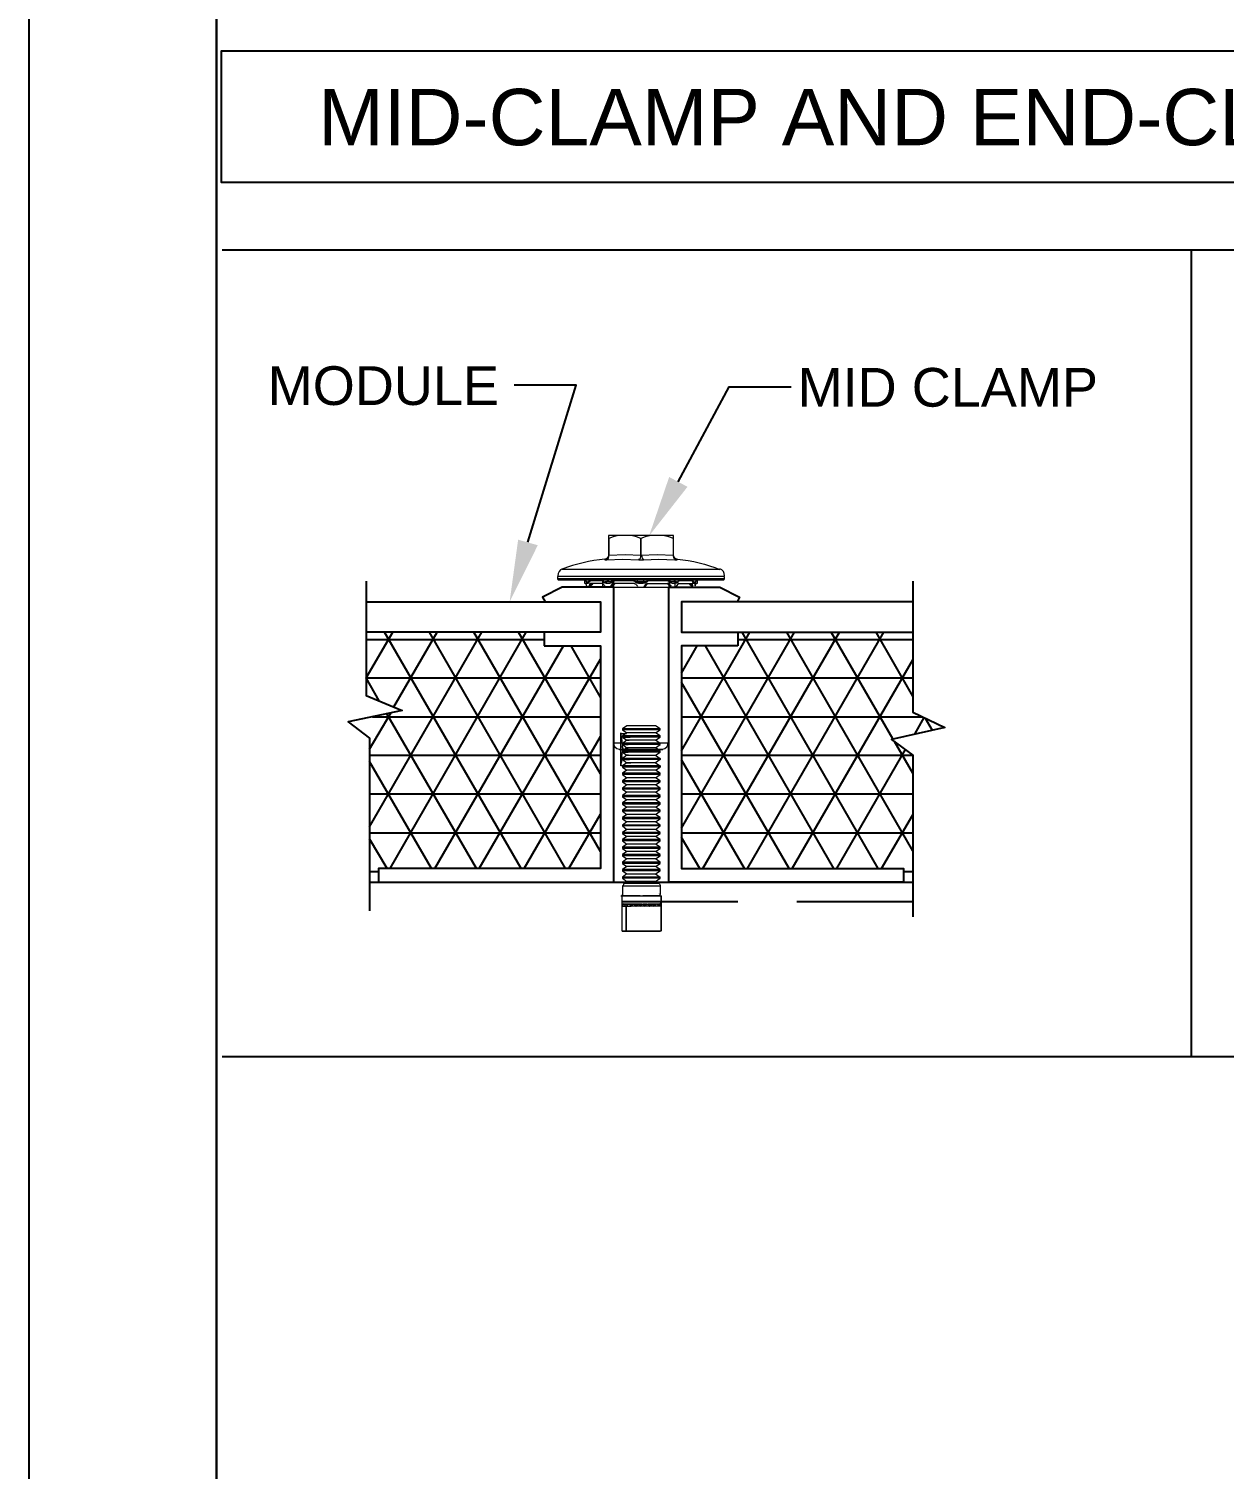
# Model space of a CAD drawing. Header units: inches. Extents: x 347 to 7477, y 1065 to 7514.
# Drawn here: x 2162.6 to 2417, y 5138.9 to 5445.5 of the extents above; entities that cross this region are included whole.
import ezdxf

# ---------------------------------------------------------------- set-up
doc = ezdxf.new("R2010")
doc.units = ezdxf.units.IN
doc.header["$MEASUREMENT"] = 0
for name, color, linetype in [('PDF6_0', 7, 'Continuous'), ('PDF6_PDF4_Geometry', 7, 'Continuous'), ('PDF6_PDF4_Solid Fills', 7, 'Continuous'), ('PDF6_PDF_Geometry', 7, 'Continuous'), ('PDF6_Text', 7, 'Continuous')]:
    doc.layers.add(name, color=color, linetype=linetype)
doc.styles.add('PDF Arial', font='arial.ttf')

msp = doc.modelspace()

# ---------------------------------------------------------------- linework, layer by layer
at = {"layer": 'PDF6_0', "lineweight": 25}
msp.add_lwpolyline([(2162.57, 5907.37), (2162.57, 4807.46), (3862.43, 4807.46), (3862.43, 5907.37)], close=True, dxfattribs=at)
at = {"layer": 'PDF6_PDF4_Geometry', "lineweight": 25}
for points in [[(2202.53, 4837.34), (3568.99, 4837.34), (3568.99, 5877.4), (2202.53, 5877.4)], [(2202.53, 4837.34), (3568.99, 4837.34), (3568.99, 5877.4), (2202.53, 5877.4)], [(2618.03, 5440.83), (2618.03, 5412.77), (2203.62, 5412.77), (2203.62, 5440.83)], [(2272.28, 5314.14), (2284.27, 5314.14), (2284.27, 5266.73), (2237.04, 5266.73), (2237.04, 5263.82), (2287.08, 5263.82), (2287.08, 5326.67), (2276.09, 5326.67), (2271.92, 5324.49), (2272.46, 5323.49), (2284.27, 5323.49), (2284.27, 5317.04), (2272.28, 5317.04)], [(2313.51, 5314.14), (2301.52, 5314.14), (2301.52, 5266.73), (2348.75, 5266.73), (2348.75, 5263.82), (2298.8, 5263.82), (2298.8, 5326.67), (2309.7, 5326.67), (2313.87, 5324.49), (2313.33, 5323.49), (2301.52, 5323.49), (2301.52, 5317.04), (2313.51, 5317.04)]]:
    msp.add_lwpolyline(points, close=True, dxfattribs=at)
for points in [[(2203.71, 5398.42), (2617.94, 5398.42)], [(2410.05, 5226.68), (2410.05, 5398.42)], [(2268.83, 5336.21), (2279.09, 5369.63), (2265.92, 5369.63)], [(2300.8, 5349.1), (2311.69, 5369.26), (2324.86, 5369.26)], [(2234.41, 5327.94), (2234.41, 5303.6), (2242.04, 5300.42), (2230.59, 5297.97), (2235.13, 5294.52), (2235.13, 5257.74)], [(2350.75, 5327.94), (2350.75, 5300.06), (2357.56, 5296.79), (2346.21, 5294.25), (2350.75, 5290.89), (2350.75, 5256.47)], [(2234.41, 5323.49), (2284.27, 5323.49), (2284.27, 5317.04), (2234.41, 5317.04)], [(2350.75, 5323.49), (2301.52, 5323.49), (2301.52, 5317.04), (2350.75, 5317.04)], [(2235.13, 5263.82), (2350.75, 5263.82)], [(2288.81, 5259.74), (2313.51, 5259.74)], [(2289.9, 5258.74), (2289.9, 5258.74)], [(2326.04, 5259.74), (2350.75, 5259.74)], [(2617.94, 5226.68), (2203.71, 5226.68)]]:
    msp.add_lwpolyline(points, dxfattribs=at)
at = {"layer": 'PDF6_PDF4_Geometry', "lineweight": 0}
for points in [[(2285.99, 5333.57), (2285.99, 5333.21), (2285.72, 5332.85), (2285.54, 5332.66), (2285.18, 5332.57), (2285.18, 5332.48), (2285.36, 5332.48), (2285.63, 5332.48), (2288.99, 5332.57), (2292.44, 5332.48), (2293.44, 5332.48), (2296.71, 5332.57), (2300.07, 5332.48), (2300.52, 5332.48), (2300.61, 5332.48), (2300.61, 5332.57), (2300.25, 5332.66), (2299.98, 5332.85), (2299.8, 5333.21), (2299.8, 5333.48), (2299.8, 5337.02), (2299.8, 5337.39), (2299.8, 5337.57), (2299.8, 5337.66), (2296.35, 5337.66), (2289.53, 5337.66), (2285.99, 5337.66), (2285.99, 5337.57), (2285.99, 5337.39), (2285.99, 5337.02), (2285.99, 5333.48)], [(2286.08, 5337.02), (2286.08, 5337.02)], [(2292.89, 5337.02), (2292.89, 5337.02)], [(2299.8, 5337.02), (2299.8, 5337.02)], [(2286.08, 5333.48), (2286.08, 5333.48)], [(2292.44, 5332.57), (2292.62, 5332.66), (2292.8, 5332.85), (2292.89, 5333.12), (2292.89, 5333.48)], [(2292.99, 5333.48), (2292.99, 5333.48)], [(2292.99, 5333.48), (2293.08, 5333.12), (2293.17, 5332.85), (2293.26, 5332.66), (2293.44, 5332.57)], [(2300.16, 5332.57), (2300.07, 5332.66), (2299.89, 5332.85), (2299.89, 5333.12), (2299.8, 5333.48), (2299.89, 5333.48)], [(2310.33, 5328.12), (2275.46, 5328.12)], [(2281.18, 5327.31), (2281.18, 5327.4), (2280.91, 5327.4), (2280.91, 5328.03), (2281.09, 5328.03), (2281.18, 5327.94), (2281.27, 5327.67), (2281.27, 5327.58), (2281.36, 5327.49), (2281.63, 5327.49), (2281.72, 5327.58), (2281.82, 5327.67), (2282, 5327.94), (2282.18, 5328.03), (2284.54, 5328.03), (2284.72, 5327.94), (2284.99, 5327.67), (2285.18, 5327.58), (2285.45, 5327.49), (2286.27, 5327.49), (2286.54, 5327.58), (2286.63, 5327.67)], [(2304.88, 5328.12), (2304.7, 5328.12), (2303.97, 5328.12), (2303.61, 5328.12), (2301.25, 5328.12), (2299.8, 5328.12), (2298.71, 5328.12), (2298.34, 5328.12), (2294.62, 5328.12), (2294.53, 5328.12), (2294.26, 5328.12), (2293.53, 5328.12), (2292.17, 5328.12), (2291.53, 5328.12), (2291.26, 5328.12), (2291.08, 5328.12), (2287.36, 5328.12), (2286.99, 5328.12), (2285.99, 5328.12), (2284.54, 5328.12), (2282.18, 5328.12), (2281.72, 5328.12), (2281.09, 5328.12), (2281, 5328.12)], [(2281, 5328.03), (2281, 5328.03)], [(2281.09, 5328.12), (2281.18, 5328.03), (2281.27, 5327.76), (2281.54, 5327.85), (2281.72, 5327.85), (2281.91, 5327.85)], [(2281.09, 5328.03), (2281.09, 5328.03)], [(2281.27, 5327.76), (2281.36, 5327.58), (2281.36, 5327.49), (2281.63, 5327.49), (2281.72, 5327.49), (2281.82, 5327.76), (2282, 5328.03), (2282.18, 5328.12)], [(2281.27, 5327.67), (2281.27, 5327.67)], [(2284.81, 5327.31), (2284.72, 5327.4), (2282, 5327.4), (2281.91, 5327.31), (2282.36, 5327.31), (2282.54, 5327.31), (2281.72, 5326.67), (2281.63, 5326.67), (2281.36, 5326.67), (2281.36, 5326.76)], [(2281.45, 5327.49), (2281.45, 5327.49)], [(2281.63, 5327.49), (2281.63, 5327.49)], [(2281.72, 5326.67), (2282.54, 5327.31), (2281.63, 5326.67), (2281.72, 5326.76)], [(2281.72, 5326.67), (2281.72, 5326.67)], [(2281.91, 5327.67), (2281.91, 5327.67)], [(2282.18, 5328.03), (2282.18, 5328.03)], [(2282.54, 5327.31), (2282.63, 5327.4), (2282.54, 5327.31)], [(2282.54, 5327.31), (2282.54, 5327.31)], [(2284.54, 5328.12), (2284.81, 5328.03), (2284.99, 5327.76), (2285.27, 5327.85), (2285.63, 5327.85), (2285.81, 5328.03), (2286.08, 5328.12)], [(2284.54, 5328.03), (2284.54, 5328.03)], [(2284.99, 5327.76), (2285.27, 5327.58), (2285.45, 5327.49), (2286.27, 5327.49), (2286.63, 5327.58), (2286.63, 5327.76), (2286.99, 5328.03), (2287.36, 5328.12)], [(2284.99, 5327.67), (2284.99, 5327.67)], [(2285.27, 5326.76), (2285.45, 5326.67), (2286.27, 5326.67)], [(2285.45, 5327.49), (2285.63, 5327.85), (2286.63, 5327.85), (2286.81, 5327.85)], [(2285.45, 5327.49), (2285.45, 5327.49)], [(2286.27, 5327.49), (2286.27, 5327.49)], [(2287.36, 5327.4), (2287.26, 5327.31), (2286.54, 5326.67), (2286.36, 5326.67), (2286.27, 5326.67), (2286.45, 5326.76)], [(2286.81, 5327.31), (2287.08, 5327.31), (2286.36, 5326.67), (2287.17, 5327.31), (2287.26, 5327.31)], [(2298.8, 5328.12), (2298.8, 5293.43), (2287.08, 5293.43), (2287.08, 5328.12), (2286.9, 5328.03), (2286.72, 5327.85)], [(2286.72, 5327.67), (2286.72, 5327.67)], [(2286.9, 5327.31), (2286.9, 5327.85), (2287.36, 5328.03), (2291.08, 5328.03), (2291.53, 5327.94), (2291.81, 5327.67), (2291.99, 5327.58), (2292.35, 5327.49), (2293.35, 5327.49), (2293.71, 5327.58), (2293.89, 5327.67), (2294.26, 5327.94), (2294.62, 5328.03), (2298.34, 5328.03), (2298.8, 5327.94), (2298.98, 5327.67), (2299.25, 5327.58), (2299.52, 5327.49), (2300.25, 5327.49), (2300.52, 5327.58), (2300.8, 5327.67), (2300.89, 5327.94), (2301.25, 5328.03), (2303.61, 5328.03), (2303.79, 5327.94), (2303.88, 5327.67), (2303.97, 5327.58), (2304.07, 5327.49), (2304.43, 5327.49), (2304.52, 5327.58), (2304.52, 5327.67), (2304.61, 5327.94), (2304.7, 5328.03), (2304.88, 5328.03), (2304.88, 5327.4), (2304.61, 5327.4), (2304.61, 5327.31), (2304.61, 5327.4)], [(2287.26, 5327.4), (2287.08, 5327.31)], [(2287.08, 5327.31), (2287.08, 5327.31)], [(2287.36, 5328.03), (2287.36, 5328.03)], [(2291.08, 5328.12), (2291.53, 5328.03), (2291.81, 5327.76), (2291.9, 5327.85), (2292.17, 5327.85), (2293.53, 5327.85), (2293.53, 5328.03), (2293.53, 5328.12)], [(2291.08, 5328.03), (2291.08, 5328.03)], [(2291.81, 5327.76), (2292.08, 5327.58), (2292.35, 5327.49), (2292.17, 5327.85), (2292.17, 5328.03), (2292.17, 5328.12)], [(2291.81, 5327.67), (2291.81, 5327.67)], [(2292.08, 5326.76), (2292.35, 5326.67), (2293.35, 5326.67), (2293.62, 5326.76)], [(2293.35, 5327.49), (2292.35, 5327.49)], [(2292.35, 5327.49), (2292.35, 5327.49)], [(2293.89, 5327.76), (2293.71, 5327.58), (2293.35, 5327.49), (2293.53, 5327.85), (2293.8, 5327.85), (2293.89, 5327.76), (2294.26, 5328.03), (2294.62, 5328.12)], [(2293.35, 5327.49), (2293.35, 5327.49)], [(2293.71, 5326.76), (2293.53, 5326.67), (2293.35, 5326.67)], [(2293.53, 5326.67), (2293.71, 5326.85)], [(2293.62, 5326.85), (2294.08, 5327.4)], [(2293.8, 5326.85), (2294.17, 5327.31), (2293.8, 5326.85)], [(2293.89, 5327.67), (2293.89, 5327.67)], [(2294.17, 5327.31), (2294.17, 5327.31)], [(2294.62, 5328.03), (2294.62, 5328.03)], [(2298.34, 5328.12), (2298.8, 5328.03), (2298.98, 5327.76), (2299.16, 5327.58), (2299.52, 5327.49), (2300.25, 5327.49)], [(2298.34, 5328.03), (2298.34, 5328.03)], [(2298.62, 5327.31), (2298.62, 5327.31)], [(2299.07, 5327.85), (2298.89, 5328.03), (2298.71, 5328.12)], [(2298.89, 5327.85), (2298.98, 5327.85), (2300.16, 5327.85), (2299.98, 5328.03), (2299.8, 5328.12)], [(2298.98, 5327.67), (2298.98, 5327.67)], [(2299.43, 5327.49), (2299.07, 5327.94)], [(2299.25, 5326.76), (2299.43, 5326.67), (2300.25, 5326.67), (2300.43, 5326.76)], [(2299.43, 5327.49), (2299.43, 5327.49)], [(2300.71, 5327.76), (2300.52, 5327.58), (2300.25, 5327.49), (2300.16, 5327.85), (2300.43, 5327.85), (2300.71, 5327.76), (2300.89, 5328.03), (2301.25, 5328.12)], [(2300.25, 5327.49), (2300.25, 5327.49)], [(2300.61, 5326.76), (2300.43, 5326.67), (2300.25, 5326.67)], [(2300.43, 5326.67), (2300.43, 5326.67)], [(2300.71, 5327.67), (2300.71, 5327.67)], [(2300.98, 5327.4), (2300.89, 5327.31), (2300.8, 5327.31), (2300.89, 5327.4), (2303.79, 5327.4), (2303.79, 5327.31), (2303.34, 5327.31), (2303.25, 5327.31), (2304.07, 5326.67)], [(2301.25, 5328.03), (2301.25, 5328.03)], [(2303.25, 5327.31), (2303.16, 5327.4)], [(2303.34, 5327.31), (2303.34, 5327.31)], [(2303.61, 5328.12), (2303.79, 5328.03), (2303.88, 5327.76), (2303.97, 5327.49), (2304.07, 5327.49), (2304.43, 5327.49)], [(2303.61, 5328.03), (2303.61, 5328.03)], [(2303.79, 5327.67), (2303.79, 5327.67)], [(2304.52, 5327.76), (2304.43, 5327.58), (2304.43, 5327.49), (2303.97, 5327.85), (2304.16, 5327.85), (2304.52, 5327.76), (2304.61, 5328.03), (2304.7, 5328.12)], [(2303.97, 5326.76), (2304.07, 5326.67), (2304.43, 5326.67), (2304.43, 5326.76)], [(2304.07, 5327.49), (2304.07, 5327.49)], [(2304.34, 5327.49), (2304.34, 5327.49)], [(2304.43, 5326.85), (2304.43, 5326.85)], [(2304.52, 5326.76), (2304.43, 5326.67)], [(2304.43, 5326.67), (2304.43, 5326.67)], [(2304.52, 5327.67), (2304.52, 5327.67)], [(2304.61, 5327.31), (2304.61, 5327.31)], [(2304.7, 5328.03), (2304.7, 5328.03)], [(2304.88, 5328.03), (2304.88, 5328.03)], [(2295.98, 5295.61), (2295.8, 5295.61), (2289.9, 5295.61), (2288.99, 5294.97), (2288.99, 5294.7), (2289.9, 5294.07), (2288.99, 5293.34), (2288.99, 5293.16), (2289.9, 5292.43), (2288.99, 5291.8), (2288.99, 5291.52), (2289.9, 5290.89), (2288.99, 5290.16), (2288.99, 5289.98), (2289.9, 5289.25), (2288.99, 5288.62), (2288.63, 5288.62), (2288.63, 5295.52), (2289.81, 5295.52)], [(2288.63, 5295.52), (2288.63, 5295.61)], [(2288.63, 5295.52), (2288.63, 5295.52)], [(2288.63, 5295.52), (2288.63, 5295.52)], [(2296.98, 5296.25), (2296.98, 5296.52), (2295.98, 5297.15), (2295.8, 5297.15), (2289.9, 5297.15), (2288.99, 5296.52)], [(2296.98, 5296.52), (2296.71, 5296.52), (2291.71, 5296.52), (2288.99, 5296.52), (2288.99, 5296.25), (2289.9, 5295.61)], [(2295.98, 5294.07), (2296.98, 5294.7), (2296.98, 5294.97), (2295.98, 5295.61), (2296.98, 5296.25), (2296.71, 5296.25), (2291.71, 5296.25), (2288.99, 5296.25)], [(2288.63, 5295.16), (2288.72, 5294.7), (2288.63, 5295.16)], [(2296.98, 5294.97), (2296.71, 5294.97), (2288.99, 5294.97), (2290.72, 5294.97)], [(2296.98, 5294.7), (2296.71, 5294.7), (2288.99, 5294.7), (2290.62, 5294.7)], [(2296.98, 5293.34), (2296.71, 5293.34), (2288.99, 5293.34), (2290.26, 5293.34)], [(2296.98, 5293.16), (2296.71, 5293.16), (2288.99, 5293.16), (2290.17, 5293.16)], [(2295.98, 5292.43), (2296.98, 5293.16), (2296.98, 5293.34), (2295.98, 5294.07), (2295.8, 5294.07), (2289.9, 5294.07), (2290.35, 5294.07)], [(2295.98, 5290.89), (2296.98, 5291.52), (2296.98, 5291.8), (2295.98, 5292.43), (2295.8, 5292.43), (2289.9, 5292.43), (2290.17, 5292.43)], [(2288.35, 5292.07), (2297.53, 5292.07), (2288.26, 5292.07)], [(2288.81, 5290.89), (2288.9, 5291.34)], [(2288.81, 5290.34), (2288.81, 5290.62), (2288.81, 5290.34)], [(2296.98, 5291.8), (2296.71, 5291.8), (2288.99, 5291.8), (2290.17, 5291.8)], [(2296.98, 5291.52), (2296.71, 5291.52), (2288.99, 5291.52), (2290.17, 5291.52)], [(2290.26, 5290.89), (2289.9, 5290.89), (2295.8, 5290.89), (2295.98, 5290.89), (2296.98, 5290.16), (2296.98, 5289.98), (2295.98, 5289.25), (2296.98, 5288.62), (2296.71, 5288.62), (2291.71, 5288.62), (2288.99, 5288.62), (2288.99, 5288.34), (2289.9, 5287.71), (2288.99, 5287.07)], [(2296.98, 5290.16), (2296.71, 5290.16), (2288.99, 5290.16), (2290.35, 5290.16)], [(2296.98, 5289.98), (2296.71, 5289.98), (2288.99, 5289.98), (2290.44, 5289.98)], [(2288.63, 5288.89), (2288.63, 5289.16)], [(2288.72, 5288.8), (2288.63, 5288.71), (2288.63, 5288.8)], [(2288.63, 5288.71), (2288.63, 5288.71)], [(2288.63, 5288.62), (2288.63, 5288.71)], [(2288.63, 5288.71), (2288.63, 5288.71)], [(2295.98, 5287.71), (2296.98, 5288.34), (2296.71, 5288.34), (2291.71, 5288.34), (2288.99, 5288.34)], [(2296.98, 5287.07), (2296.71, 5287.07), (2291.71, 5287.07), (2288.99, 5287.07), (2288.99, 5286.8), (2289.9, 5286.07), (2288.99, 5285.44)], [(2295.98, 5286.07), (2296.98, 5286.8), (2296.71, 5286.8), (2291.71, 5286.8), (2288.99, 5286.8)], [(2295.98, 5289.25), (2295.8, 5289.25), (2289.9, 5289.25), (2290.72, 5289.25)], [(2296.98, 5286.8), (2296.98, 5287.07), (2295.98, 5287.71), (2295.8, 5287.71), (2289.9, 5287.71)], [(2296.98, 5288.62), (2296.98, 5288.34)], [(2296.98, 5285.44), (2296.71, 5285.44), (2291.71, 5285.44), (2288.99, 5285.44), (2288.99, 5285.17), (2289.9, 5284.53), (2288.99, 5283.89)], [(2295.98, 5284.53), (2296.98, 5285.17), (2296.71, 5285.17), (2291.71, 5285.17), (2288.99, 5285.17)], [(2296.98, 5283.89), (2296.71, 5283.89), (2291.71, 5283.89), (2288.99, 5283.89), (2288.99, 5283.62), (2289.9, 5282.99), (2288.99, 5282.26)], [(2295.98, 5282.99), (2296.98, 5283.62), (2296.71, 5283.62), (2291.71, 5283.62), (2288.99, 5283.62)], [(2296.98, 5285.17), (2296.98, 5285.44), (2295.98, 5286.07), (2295.8, 5286.07), (2289.9, 5286.07)], [(2296.98, 5283.62), (2296.98, 5283.89), (2295.98, 5284.53), (2295.8, 5284.53), (2289.9, 5284.53)], [(2296.98, 5282.26), (2296.71, 5282.26), (2291.71, 5282.26), (2288.99, 5282.26), (2288.99, 5281.99), (2289.9, 5281.35), (2288.99, 5280.72)], [(2295.98, 5281.35), (2296.98, 5281.99), (2296.71, 5281.99), (2291.71, 5281.99), (2288.99, 5281.99)], [(2296.98, 5280.72), (2296.71, 5280.72), (2291.71, 5280.72), (2288.99, 5280.72), (2288.99, 5280.44), (2289.9, 5279.81), (2288.99, 5279.17)], [(2295.98, 5279.81), (2296.98, 5280.44), (2296.71, 5280.44), (2291.71, 5280.44), (2288.99, 5280.44)], [(2296.98, 5281.99), (2296.98, 5282.26), (2295.98, 5282.99), (2295.8, 5282.99), (2289.9, 5282.99)], [(2296.98, 5280.44), (2296.98, 5280.72), (2295.98, 5281.35), (2295.8, 5281.35), (2289.9, 5281.35)], [(2296.98, 5279.17), (2296.71, 5279.17), (2291.71, 5279.17), (2288.99, 5279.17), (2288.99, 5278.99), (2289.9, 5278.26), (2288.99, 5277.63)], [(2295.98, 5278.26), (2296.98, 5278.99), (2296.71, 5278.99), (2291.71, 5278.99), (2288.99, 5278.99)], [(2296.98, 5277.63), (2296.71, 5277.63), (2291.71, 5277.63), (2288.99, 5277.63), (2288.99, 5277.36), (2289.9, 5276.72), (2288.99, 5275.99)], [(2295.98, 5276.72), (2296.98, 5277.36), (2296.71, 5277.36), (2291.71, 5277.36), (2288.99, 5277.36)], [(2296.98, 5278.99), (2296.98, 5279.17), (2295.98, 5279.81), (2295.8, 5279.81), (2289.9, 5279.81)], [(2296.98, 5277.36), (2296.98, 5277.63), (2295.98, 5278.26), (2295.8, 5278.26), (2289.9, 5278.26)], [(2296.98, 5275.99), (2296.71, 5275.99), (2291.71, 5275.99), (2288.99, 5275.99), (2288.99, 5275.81), (2289.9, 5275.09), (2288.99, 5274.45)], [(2295.98, 5275.09), (2296.98, 5275.81), (2296.71, 5275.81), (2291.71, 5275.81), (2288.99, 5275.81)], [(2296.98, 5274.45), (2296.71, 5274.45), (2291.71, 5274.45), (2288.99, 5274.45), (2288.99, 5274.18), (2289.9, 5273.54), (2288.99, 5272.91)], [(2295.98, 5273.54), (2296.98, 5274.18), (2296.71, 5274.18), (2291.71, 5274.18), (2288.99, 5274.18)], [(2296.98, 5275.81), (2296.98, 5275.99), (2295.98, 5276.72), (2295.8, 5276.72), (2289.9, 5276.72)], [(2296.98, 5274.18), (2296.98, 5274.45), (2295.98, 5275.09), (2295.8, 5275.09), (2289.9, 5275.09)], [(2296.98, 5272.91), (2296.71, 5272.91), (2291.71, 5272.91), (2288.99, 5272.91), (2288.99, 5272.63), (2289.9, 5271.91), (2288.99, 5271.27)], [(2295.98, 5271.91), (2296.98, 5272.63), (2296.71, 5272.63), (2291.71, 5272.63), (2288.99, 5272.63)], [(2296.98, 5271.27), (2296.71, 5271.27), (2291.71, 5271.27), (2288.99, 5271.27), (2288.99, 5271), (2289.9, 5270.36), (2288.99, 5269.73)], [(2295.98, 5270.36), (2296.98, 5271), (2296.71, 5271), (2291.71, 5271), (2288.99, 5271)], [(2296.98, 5272.63), (2296.98, 5272.91), (2295.98, 5273.54), (2295.8, 5273.54), (2289.9, 5273.54)], [(2296.98, 5271), (2296.98, 5271.27), (2295.98, 5271.91), (2295.8, 5271.91), (2289.9, 5271.91)], [(2296.98, 5269.73), (2296.71, 5269.73), (2291.71, 5269.73), (2288.99, 5269.73), (2288.99, 5269.45), (2289.9, 5268.82), (2288.99, 5268.09)], [(2295.98, 5268.82), (2296.98, 5269.45), (2296.71, 5269.45), (2291.71, 5269.45), (2288.99, 5269.45)], [(2296.98, 5268.09), (2296.71, 5268.09), (2291.71, 5268.09), (2288.99, 5268.09), (2288.99, 5267.82), (2289.9, 5267.18), (2288.99, 5266.55)], [(2296.98, 5269.45), (2296.98, 5269.73), (2295.98, 5270.36), (2295.8, 5270.36), (2289.9, 5270.36)], [(2296.98, 5267.82), (2296.98, 5268.09), (2295.98, 5268.82), (2295.8, 5268.82), (2289.9, 5268.82)], [(2295.98, 5267.18), (2296.98, 5267.82), (2296.71, 5267.82), (2291.71, 5267.82), (2288.99, 5267.82)], [(2296.98, 5266.55), (2296.71, 5266.55), (2291.71, 5266.55), (2288.99, 5266.55), (2288.99, 5266.28), (2289.9, 5265.64), (2288.99, 5264.91)], [(2289.9, 5265.64), (2295.8, 5265.64), (2295.98, 5265.64), (2296.98, 5266.28), (2296.71, 5266.28), (2291.71, 5266.28), (2288.99, 5266.28)], [(2296.98, 5266.28), (2296.98, 5266.55), (2295.98, 5267.18), (2295.8, 5267.18), (2289.9, 5267.18)], [(2295.98, 5265.64), (2296.98, 5264.91)], [(2296.98, 5264.73), (2296.71, 5264.73), (2291.71, 5264.73), (2288.99, 5264.73)], [(2295.98, 5264.01), (2295.8, 5264.01), (2289.9, 5264.01)], [(2296.98, 5263.1), (2296.98, 5261.37)], [(2288.63, 5260.92), (2288.9, 5260.92), (2289.35, 5260.92), (2289.9, 5260.92), (2290.72, 5260.92), (2291.71, 5260.92), (2293.71, 5260.92)], [(2288.81, 5260.92), (2288.99, 5260.92), (2289.44, 5260.92), (2289.99, 5260.92), (2290.9, 5260.92), (2289.99, 5260.92), (2289.44, 5260.92), (2288.99, 5260.92), (2288.81, 5260.92), (2288.81, 5259.1), (2288.81, 5259.01), (2288.81, 5253.38)], [(2288.9, 5260.92), (2288.9, 5260.92)], [(2288.9, 5259.28), (2288.9, 5259.01), (2288.99, 5258.74)], [(2288.9, 5258.74), (2289.81, 5258.74), (2290.81, 5258.74), (2290.44, 5259.19)], [(2288.9, 5259.19), (2288.9, 5259.19)], [(2288.9, 5259.19), (2288.9, 5259.19)], [(2288.9, 5259.19), (2288.9, 5259.19)], [(2288.9, 5259.1), (2288.9, 5259.1)], [(2289.72, 5253.38), (2289.72, 5258.74), (2289.72, 5253.38)], [(2289.81, 5260.92), (2292.99, 5260.92), (2294.35, 5260.92), (2295.07, 5260.92), (2295.89, 5260.92), (2296.62, 5260.92), (2296.98, 5260.92), (2297.07, 5260.92), (2296.98, 5260.92), (2296.62, 5260.92), (2295.89, 5260.92), (2295.07, 5260.92), (2294.35, 5260.92), (2293.26, 5260.92)], [(2289.9, 5258.74), (2289.9, 5258.74)], [(2289.9, 5258.74), (2289.9, 5258.74)], [(2290.35, 5259.19), (2290.44, 5259.19), (2290.81, 5258.65)], [(2290.44, 5259.19), (2290.44, 5259.19)], [(2297.07, 5258.92), (2297.07, 5258.74), (2296.98, 5258.74), (2296.98, 5259.19), (2296.98, 5258.74), (2296.71, 5258.74), (2296.62, 5258.74), (2295.71, 5258.74), (2294.71, 5258.74), (2293.71, 5258.74), (2292.71, 5258.74), (2291.81, 5258.74), (2290.81, 5258.74)], [(2292.71, 5260.92), (2291.62, 5260.92), (2290.9, 5260.92), (2291.62, 5260.92)], [(2291.44, 5259.19), (2291.81, 5258.65)], [(2292.26, 5259.19), (2292.35, 5259.19), (2293.17, 5259.19), (2292.8, 5258.74), (2293.17, 5259.19), (2292.35, 5259.19)], [(2292.35, 5259.19), (2292.35, 5259.19)], [(2292.44, 5259.19), (2292.8, 5258.65)], [(2293.17, 5259.19), (2293.35, 5259.19), (2293.71, 5258.65)], [(2293.35, 5259.19), (2293.35, 5259.19)], [(2294.17, 5259.19), (2294.35, 5259.19), (2294.71, 5258.65)], [(2294.26, 5259.19), (2294.26, 5259.19)], [(2295.17, 5259.19), (2295.26, 5259.19), (2295.71, 5258.65)], [(2295.26, 5259.19), (2295.26, 5259.19)], [(2296.35, 5259.1), (2296.26, 5259.19), (2296.89, 5259.19), (2296.26, 5259.19), (2296.07, 5259.19)], [(2296.26, 5259.19), (2296.26, 5259.19)], [(2296.62, 5261.46), (2296.62, 5261.46)], [(2296.62, 5261.46), (2296.62, 5261.46)], [(2296.71, 5258.74), (2296.71, 5258.74)], [(2296.89, 5259.19), (2296.89, 5259.19)], [(2297.07, 5259.19), (2296.98, 5259.19), (2296.89, 5259.19)], [(2296.98, 5259.19), (2296.98, 5259.19)], [(2296.98, 5259.19), (2296.98, 5259.19)], [(2296.98, 5259.19), (2296.98, 5259.19)], [(2297.07, 5260.92), (2297.07, 5260.92)], [(2297.07, 5260.92), (2297.07, 5260.92)], [(2297.07, 5260.92), (2297.07, 5260.92)], [(2297.07, 5259.19), (2297.07, 5259.19)], [(2297.16, 5261.01), (2297.16, 5261.01)], [(2297.16, 5259.19), (2297.16, 5260.92), (2297.16, 5259.19)], [(2297.16, 5258.74), (2297.16, 5258.74)], [(2297.16, 5258.74), (2297.16, 5258.74)], [(2288.81, 5258.65), (2288.81, 5258.56)], [(2288.9, 5258.65), (2288.9, 5258.65)], [(2288.9, 5258.65), (2288.9, 5258.65)], [(2288.9, 5258.65), (2288.9, 5258.65)], [(2288.9, 5258.65), (2288.9, 5258.65)], [(2288.9, 5258.56), (2288.9, 5258.56)], [(2297.07, 5258.65), (2297.07, 5258.65)], [(2290.26, 5253.38), (2288.9, 5253.38), (2290.26, 5253.38)], [(2288.9, 5253.38), (2288.9, 5253.38)], [(2297.07, 5253.38), (2289.72, 5253.38), (2297.07, 5253.38)], [(2289.72, 5253.38), (2289.72, 5253.38)], [(2289.72, 5253.38), (2289.81, 5253.38)], [(2297.07, 5253.38), (2297.07, 5253.38)]]:
    msp.add_lwpolyline(points, dxfattribs=at)
for points in [[(2289.53, 5337.66), (2287.81, 5337.57), (2286.99, 5337.39), (2286.08, 5337.02), (2286.08, 5333.48), (2289.53, 5333.57), (2292.89, 5333.48), (2292.89, 5337.02), (2291.9, 5337.39), (2291.08, 5337.57)], [(2296.35, 5337.66), (2294.71, 5337.57), (2293.8, 5337.39), (2292.89, 5337.02), (2292.89, 5333.48), (2296.35, 5333.57), (2299.8, 5333.48), (2299.8, 5337.02), (2298.8, 5337.39), (2297.89, 5337.57)], [(2275.09, 5328.94), (2275.09, 5328.49), (2310.7, 5328.49), (2310.7, 5328.94)], [(2292.8, 5328.31), (2284.72, 5328.31), (2284.72, 5326.67), (2292.8, 5326.67), (2300.16, 5326.67), (2300.16, 5328.31)], [(2288.63, 5295.61), (2288.63, 5295.52)], [(2288.63, 5295.16), (2288.63, 5295.43), (2288.63, 5295.16), (2288.63, 5294.97), (2288.72, 5294.43), (2288.81, 5293.98), (2288.81, 5293.43), (2288.81, 5293.98), (2288.72, 5294.43), (2288.63, 5294.97)], [(2288.72, 5289.89), (2288.81, 5290.34), (2288.72, 5289.89), (2288.72, 5289.43), (2288.63, 5289.07), (2288.63, 5288.8), (2288.63, 5289.07), (2288.72, 5289.43)], [(2296.71, 5263.64), (2295.98, 5264.01), (2296.98, 5264.73), (2296.98, 5264.91), (2296.71, 5264.91), (2291.71, 5264.91), (2288.99, 5264.91), (2288.99, 5264.73), (2289.9, 5264.01), (2289.26, 5263.64), (2296.53, 5263.64)], [(2288.9, 5259.19), (2290.35, 5259.19), (2290.17, 5259.1), (2290.35, 5259.19)], [(2288.99, 5258.74), (2289.08, 5259.01), (2289.26, 5259.28), (2289.08, 5259.01)], [(2290.44, 5259.19), (2291.26, 5259.19), (2290.81, 5258.74), (2291.26, 5259.19)], [(2291.26, 5259.19), (2292.26, 5259.19), (2291.81, 5258.74), (2292.26, 5259.19)], [(2293.35, 5259.19), (2294.17, 5259.19), (2293.71, 5258.74), (2294.17, 5259.19)], [(2294.35, 5259.19), (2295.17, 5259.19), (2294.71, 5258.74), (2295.17, 5259.19)], [(2295.26, 5259.19), (2296.07, 5259.19), (2295.71, 5258.74), (2296.07, 5259.19)], [(2296.98, 5259.28), (2297.07, 5259.28)], [(2297.16, 5259.19), (2297.16, 5258.74), (2297.16, 5253.38), (2297.16, 5258.74)]]:
    msp.add_lwpolyline(points, close=True, dxfattribs=at)
for points in [[(2299.71, 5333.5, 0.383761), (2300.63, 5332.62, -0.073355), (2309.7, 5330.39), (2276.09, 5330.39)], [(2285.72, 5332.57), (2285.9, 5332.66), (2285.99, 5332.85), (2286.08, 5333.12), (2286.08, 5333.48, -0.383761), (2285.2, 5332.58, 0.073355), (2276.14, 5330.46)], [(2282.05, 5328.05, 0.07909), (2281.79, 5327.9, 0.001087), (2281.3, 5327.55)], [(2282.59, 5327.4, 0.198563), (2282.45, 5327.4), (2282.45, 5327.31)], [(2291.62, 5327.31), (2291.53, 5327.4), (2286.9, 5327.4, 0.002996), (2286.46, 5326.98, -0.001754), (2287.08, 5327.4, -0.198571), (2287.17, 5327.4), (2287.17, 5327.31)], [(2294.22, 5327.37, -0.198585), (2294.35, 5327.4), (2294.17, 5327.31), (2294.08, 5327.31), (2294.17, 5327.4), (2298.8, 5327.4), (2298.8, 5327.31), (2298.62, 5327.31), (2299.34, 5326.67)], [(2298.62, 5327.31), (2298.53, 5327.4, 0.198813), (2298.46, 5327.4)], [(2298.86, 5327.43, -0.002875), (2299.3, 5326.9, 0.001677), (2298.62, 5327.38)], [(2303.43, 5327.31), (2303.34, 5327.4, -0.003331), (2303.93, 5326.9, 0.008054), (2303.77, 5327.38)], [(2303.71, 5328.07, -0.08812), (2303.97, 5327.85), (2303.79, 5327.85)], [(2288.73, 5290.45, 0.006304), (2288.79, 5290.96, 0.006757), (2288.81, 5291.43)], [(2288.81, 5290.45, 0.006305), (2288.87, 5290.94, 0.006757), (2288.93, 5291.49)], [(2288.99, 5263.1), (2288.99, 5261.37, -0.173614), (2288.84, 5261.03)], [(2296.71, 5263.6, -0.244611), (2296.98, 5263.01), (2296.71, 5263.01), (2291.71, 5263.01), (2288.99, 5263.01)]]:
    msp.add_lwpolyline(points, format="xyb", dxfattribs=at)
at = {"layer": 'PDF6_PDF4_Geometry', "color": 251, "lineweight": 25, "true_color": 0x616366}
for points in [[(2234.41, 5307.33), (2240.04, 5317.04)], [(2235.13, 5275.63), (2259.02, 5317.04)], [(2267.37, 5266.73), (2238.31, 5317.04)], [(2239.49, 5266.73), (2268.46, 5317.04)], [(2240.31, 5301.15), (2249.48, 5317.04)], [(2276.82, 5266.73), (2247.85, 5317.04)], [(2284.27, 5270.36), (2257.29, 5317.04)], [(2284.27, 5286.89), (2266.83, 5317.04)], [(2301.52, 5291.8), (2316.05, 5317.04)], [(2301.52, 5275.36), (2325.59, 5317.04)], [(2306.06, 5266.73), (2335.13, 5317.04)], [(2343.39, 5266.73), (2314.42, 5317.04)], [(2315.6, 5266.73), (2344.57, 5317.04)], [(2350.75, 5270.54), (2323.96, 5317.04)], [(2346.48, 5294.34), (2333.4, 5317.04)], [(2350.75, 5303.42), (2342.94, 5317.04)], [(2234.41, 5315.5), (2272.28, 5315.5)], [(2249.03, 5266.73), (2276.37, 5314.14)], [(2284.27, 5303.24), (2278, 5314.14)], [(2301.52, 5308.32), (2304.88, 5314.14)], [(2333.95, 5266.73), (2306.61, 5314.14)], [(2313.51, 5315.5), (2350.75, 5315.5)], [(2258.47, 5266.73), (2284.27, 5311.32)], [(2325.04, 5266.73), (2350.75, 5311.14)], [(2237.13, 5302.42), (2234.41, 5307.33), (2284.27, 5307.33)], [(2301.52, 5307.33), (2350.75, 5307.33)], [(2324.41, 5266.73), (2301.52, 5306.33)], [(2235.13, 5292.16), (2239.68, 5299.97)], [(2235.77, 5299.06), (2284.27, 5299.06)], [(2257.84, 5266.73), (2238.77, 5299.7)], [(2301.52, 5299.06), (2352.74, 5299.06)], [(2351.2, 5295.34), (2353.2, 5298.88)], [(2354.92, 5296.16), (2353.47, 5298.7)], [(2268.01, 5266.73), (2284.27, 5294.88)], [(2350.75, 5287.07), (2346.84, 5293.79)], [(2235.13, 5290.89), (2284.27, 5290.89)], [(2248.3, 5266.73), (2235.13, 5289.53)], [(2301.52, 5290.89), (2350.75, 5290.89)], [(2314.96, 5266.73), (2301.52, 5289.89)], [(2334.58, 5266.73), (2349.2, 5292.07)], [(2235.13, 5282.62), (2284.27, 5282.62)], [(2301.52, 5282.62), (2350.75, 5282.62)], [(2277.55, 5266.73), (2284.27, 5278.35)], [(2344.12, 5266.73), (2350.75, 5278.17)], [(2235.13, 5274.36), (2284.27, 5274.36)], [(2301.52, 5274.36), (2350.75, 5274.36)], [(2238.86, 5266.73), (2235.13, 5273.09)], [(2305.43, 5266.73), (2301.52, 5273.36)], [(2235.13, 5266.09), (2237.04, 5266.09)], [(2348.75, 5266.09), (2350.75, 5266.09)]]:
    msp.add_lwpolyline(points, dxfattribs=at)
at = {"layer": 'PDF6_PDF4_Geometry', "lineweight": 0}
for points in [[(2288.9, 5292.5, 0.002514), (2288.89, 5292.69, -0.002514)], [(2288.97, 5292.98, 0.006786), (2288.93, 5293.5, -0.006786)], [(2288.98, 5291.53, 0.014238), (2288.99, 5292.57, -0.014238)], [(2289.29, 5259.24, 0.025004), (2289.66, 5258.66, -0.025004)], [(2289.84, 5258.8, 0.029015), (2290.21, 5259.24, -0.029015)], [(2296.71, 5258.77, 0.018098), (2296.42, 5259.21, -0.018098)], [(2296.68, 5258.71, 0.039041), (2296.96, 5259.28, -0.039041)], [(2297.13, 5259.05, 0.025557), (2297.07, 5259.37, -0.025557)]]:
    msp.add_lwpolyline(points, format="xyb", close=True, dxfattribs=at)
for centre, radius, start, end in [((2276.77, 5329.08), 1.59, 111.8792, 180), ((2309.11, 5329.08), 1.59, 360, 68.1208), ((2275.41, 5328.53), 0.318, 179.9999, 270.0001), ((2294.21, 5330.08), 13.3, 191.5795, 193.7166), ((2320.44, 5280.33), 60.59, 128.9301, 129.6776), ((2296.75, 5321.54), 15.85, 158.2251, 160.0929), ((2312.75, 5348.06), 34.75, 216.5516, 217.5511), ((2539.61, 5056.64), 370.91, 132.995, 133.0885), ((2287.4, 5327.26), 0.863, 126.2987, 142.1413), ((2286.95, 5327.26), 0.136, 114.5642, 135.1176), ((2286.95, 5327.26), 0.136, 90.1377, 114.8018), ((2511.36, 5545.85), 309.82, 224.8395, 224.9659), ((2272.57, 5348.44), 35.22, 322.2678, 323.2558), ((2282.79, 5328.63), 17.83, 354.3702, 354.8516), ((2273.23, 5347.97), 34.47, 322.4433, 323.4485), ((2291.12, 5329.26), 13.49, 350.0847, 352.2325), ((2291.58, 5329.35), 13.12, 349.4587, 351.6502), ((2310.38, 5328.53), 0.318, 269.9999, 0.0001), ((2288.4, 5293.57), 1.41, 180, 262.5238), ((2269.78, 5292.2), 19.21, 1.1701, 2.7519), ((2269.76, 5292.2), 19.23, 2.0493, 2.7408), ((2268.69, 5292.11), 20.3, 1.2031, 2.0543), ((2297.3, 5293.57), 1.41, 277.4762, 0), ((2288.31, 5292.48), 0.318, 262.4587, 269.9991), ((2297.48, 5292.48), 0.318, 269.9295, 277.4751), ((2289.67, 5263.14), 0.59, 125.0133, 179.9946), ((2297.48, 5261.42), 0.59, 182.1149, 221.5008), ((2294.76, 5258.69), 2.41, 0.9881, 2.8014)]:
    msp.add_arc(centre, radius, start, end, dxfattribs=at)
at = {"layer": 'PDF6_PDF4_Solid Fills', "transparency": 33554559}
for points in [[(2302.79, 5348.01), (2294.62, 5337.57), (2298.89, 5350.1)], [(2270.92, 5335.57), (2264.92, 5323.49), (2266.74, 5336.75)]]:
    msp.add_solid(points, dxfattribs=at)
at = {"layer": 'PDF6_PDF_Geometry', "lineweight": 25}
msp.add_lwpolyline([(3822.47, 5877.4), (3822.47, 4837.43), (2202.53, 4837.43), (2202.53, 5877.4), (3822.47, 5877.4), (3822.47, 4837.43), (3568.99, 4837.43), (3568.99, 4870.21), (3822.47, 4870.21), (3568.99, 4870.21), (3568.99, 4903.18), (3822.47, 4903.18)], dxfattribs=at)

# ---------------------------------------------------------------- texts
at = {"layer": 'PDF6_Text', "attachment_point": 7, "style": 'PDF Arial'}
for s, insert, char_height in [('MID-CLAMP AND END-CLAMP ANATOMY', (2224.15, 5420.55), 11.9996), ('MODULE', (2213.43, 5365.31), 8.24), ('MID CLAMP', (2326.23, 5364.95), 8.24)]:
    msp.add_mtext(s, dxfattribs=dict(at, insert=insert, char_height=char_height))

doc.saveas('drawing.dxf')
